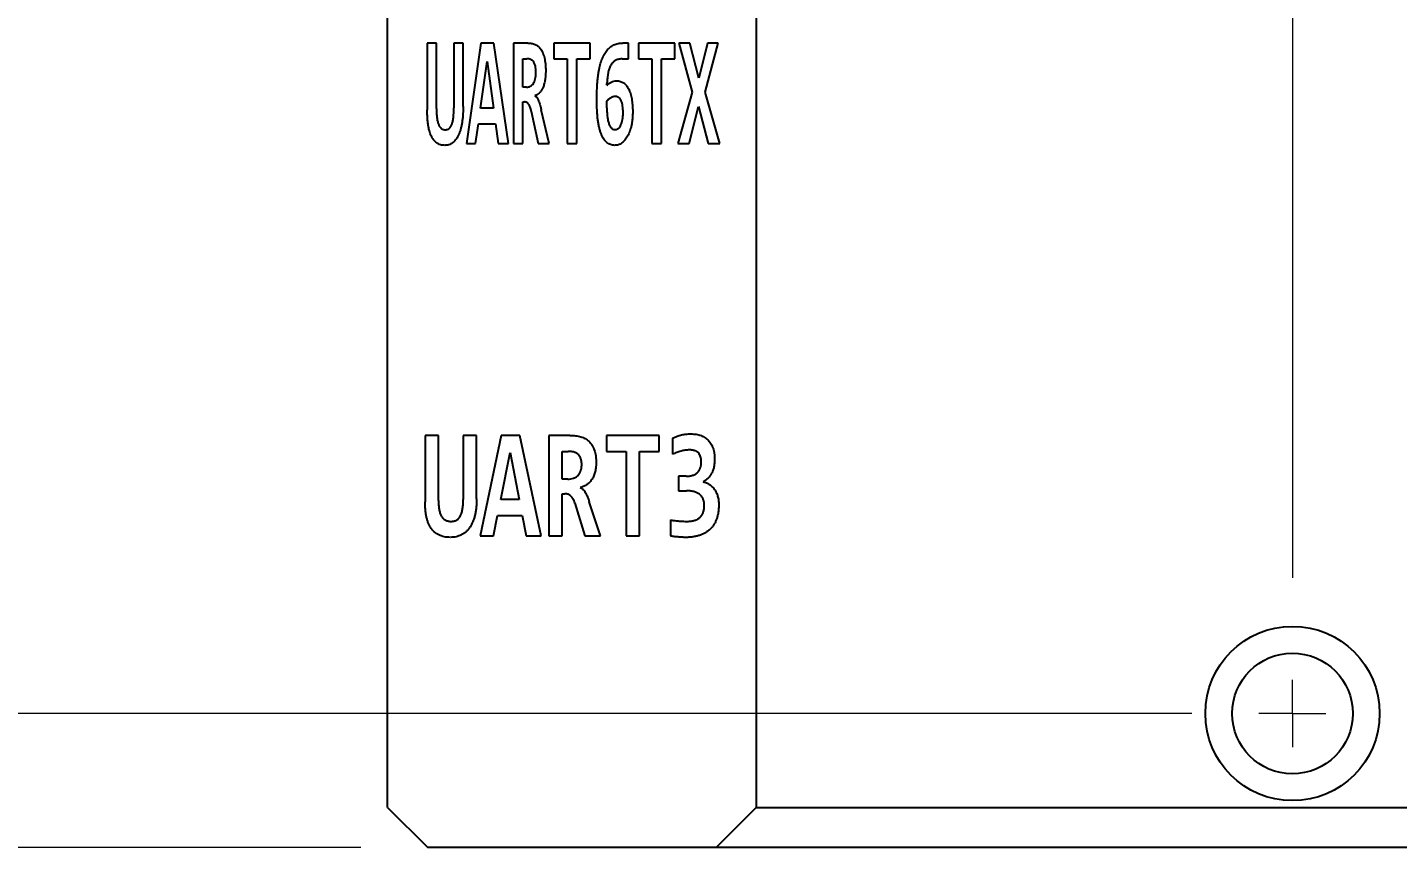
# Model space of a CAD drawing. Header units: millimetres. Extents: x 15 to 415, y 5 to 292.
# Drawn here: x 81.1 to 101.54, y 197.78 to 210.02 of the extents above; entities that cross this region are included whole.
import ezdxf

# ---------------------------------------------------------------- set-up
doc = ezdxf.new("R2010")
doc.units = ezdxf.units.MM
doc.styles.add('SLDTEXTSTYLE0', font='TXT', dxfattribs={"width": 0.75})
doc.dimstyles.new('SLDDIMSTYLE2', dxfattribs={"dimtxt": 2, "dimasz": 2, "dimexe": 0, "dimexo": 0.0625, "dimgap": 0.5, "dimtad": 1, "dimrnd": 1e-09, "dimzin": 12, "dimdsep": 46, "dimtxsty": 'SLDTEXTSTYLE0', "dimsah": 1, "dimcen": 0.09, "dimadec": 0, "dimazin": 3, "dimtfac": 1, "dimtofl": 0, "dimtmove": 0, "dimatfit": 3, "dimfxl": 1, "dimfrac": 2, "dimtolj": 1, "dimtzin": 12, "dimarcsym": 0})

# ---------------------------------------------------------------- blocks, each defined once
blk = doc.blocks.new('_D_7')
at = {"color": 7, "linetype": 'Continuous', "lineweight": 18}
for p, q in [((86.072, 241.785), (63.472, 241.785)), ((64.472, 241.785), (64.472, 199.785)), ((98.472, 199.785), (63.472, 199.785))]:
    blk.add_line(p, q, dxfattribs=at)
for points in [[(64.472, 241.785), (64.072, 239.785), (64.872, 239.785)], [(64.472, 199.785), (64.872, 201.785), (64.072, 201.785)]]:
    blk.add_solid(points, dxfattribs=at)
at = {"color": 7, "linetype": 'Continuous', "lineweight": 18, "insert": (61.894, 219.307), "char_height": 2, "attachment_point": 1, "rotation": 90, "style": 'SLDTEXTSTYLE0'}
blk.add_mtext('42', dxfattribs=at)
blk = doc.blocks.new('_D_8')
at = {"color": 7, "linetype": 'Continuous', "lineweight": 18}
for p, q in [((86.072, 241.785), (57.472, 241.785)), ((58.472, 241.785), (58.472, 197.785)), ((86.072, 197.785), (57.472, 197.785))]:
    blk.add_line(p, q, dxfattribs=at)
for points in [[(58.472, 241.785), (58.072, 239.785), (58.872, 239.785)], [(58.472, 197.785), (58.872, 199.785), (58.072, 199.785)]]:
    blk.add_solid(points, dxfattribs=at)
at = {"color": 7, "linetype": 'Continuous', "lineweight": 18, "insert": (55.894, 218.307), "char_height": 2, "attachment_point": 1, "rotation": 90, "style": 'SLDTEXTSTYLE0'}
blk.add_mtext('44', dxfattribs=at)
blk = doc.blocks.new('SW_CENTERMARKSYMBOL_0')
at = {"color": 0, "linetype": 'Continuous', "lineweight": 0}
for q in [(0, 0.5), (-0.5, 0), (0, -0.5), (0.5, 0)]:
    blk.add_line((0, 0), q, dxfattribs=at)

msp = doc.modelspace()

# ---------------------------------------------------------------- linework, layer by layer
at = {"color": 7, "linetype": 'Continuous', "lineweight": 25}
for p, q in [((86.472, 198.385), (86.472, 241.185)), ((91.972, 241.185), (91.972, 198.385)), ((87.201, 209.786), (87.062, 209.786)), ((87.062, 209.786), (87.062, 208.791)), ((87.201, 208.809), (87.201, 209.786)), ((87.599, 209.786), (87.46, 209.786)), ((87.46, 209.786), (87.46, 208.82)), ((87.599, 208.838), (87.599, 209.786)), ((87.865, 209.786), (87.647, 208.286)), ((88.059, 209.786), (87.865, 209.786)), ((88.277, 208.286), (88.059, 209.786)), ((88.563, 209.786), (88.348, 209.786)), ((88.348, 209.786), (88.348, 208.286)), ((89.496, 209.786), (88.951, 209.786)), ((88.951, 209.786), (88.951, 209.551)), ((89.496, 209.551), (89.496, 209.786)), ((90.067, 209.786), (89.983, 209.786)), ((90.067, 209.549), (90.067, 209.786)), ((90.758, 209.786), (90.213, 209.786)), ((90.213, 209.786), (90.213, 209.551)), ((90.758, 209.551), (90.758, 209.786)), ((90.981, 209.786), (90.818, 209.786)), ((90.818, 209.786), (91.016, 209.055)), ((91.114, 209.264), (90.981, 209.786)), ((91.243, 209.786), (91.114, 209.264)), ((91.209, 209.055), (91.406, 209.786)), ((91.406, 209.786), (91.243, 209.786)), ((88.487, 209.551), (88.548, 209.551)), ((88.487, 209.128), (88.487, 209.551)), ((88.951, 209.551), (89.153, 209.551)), ((89.153, 209.551), (89.153, 208.286)), ((89.295, 208.286), (89.295, 209.551)), ((89.295, 209.551), (89.496, 209.551)), ((89.969, 209.549), (90.067, 209.549)), ((90.213, 209.551), (90.414, 209.551)), ((90.414, 209.551), (90.414, 208.286)), ((90.557, 208.286), (90.557, 209.551)), ((90.557, 209.551), (90.758, 209.551)), ((87.859, 208.813), (87.956, 209.511)), ((87.956, 209.511), (88.052, 208.813)), ((88.543, 209.128), (88.487, 209.128)), ((89.743, 209.156), (89.744, 209.184)), ((91.016, 209.055), (90.804, 208.286)), ((91.429, 208.286), (91.209, 209.055)), ((88.052, 208.813), (87.859, 208.813)), ((88.487, 208.286), (88.487, 208.907)), ((88.487, 208.907), (88.513, 208.907)), ((88.616, 208.769), (88.719, 208.286)), ((88.882, 208.286), (88.764, 208.789)), ((90.971, 208.286), (91.111, 208.838)), ((91.111, 208.838), (91.253, 208.286)), ((87.784, 208.286), (87.826, 208.583)), ((87.826, 208.583), (88.083, 208.583)), ((88.083, 208.583), (88.123, 208.286)), ((87.647, 208.286), (87.784, 208.286)), ((88.123, 208.286), (88.277, 208.286)), ((88.348, 208.286), (88.487, 208.286)), ((88.719, 208.286), (88.882, 208.286)), ((89.153, 208.286), (89.295, 208.286)), ((90.414, 208.286), (90.557, 208.286)), ((90.804, 208.286), (90.971, 208.286)), ((91.253, 208.286), (91.429, 208.286)), ((87.231, 203.934), (87.031, 203.934)), ((87.031, 203.934), (87.031, 202.942)), ((87.231, 202.964), (87.231, 203.934)), ((87.8, 203.934), (87.6, 203.934)), ((87.6, 203.934), (87.6, 202.976)), ((87.8, 202.989), (87.8, 203.934)), ((88.168, 203.934), (87.854, 202.434)), ((88.447, 203.934), (88.168, 203.934)), ((88.761, 202.434), (88.447, 203.934)), ((89.191, 203.934), (88.876, 203.934)), ((88.876, 203.934), (88.876, 202.434)), ((90.521, 203.934), (89.737, 203.934)), ((89.737, 203.934), (89.737, 203.695)), ((90.521, 203.695), (90.521, 203.934)), ((90.721, 203.89), (90.721, 203.651)), ((88.16, 202.977), (88.299, 203.677)), ((88.299, 203.677), (88.435, 202.977)), ((89.076, 203.695), (89.165, 203.695)), ((89.076, 203.282), (89.076, 203.695)), ((89.737, 203.695), (90.029, 203.695)), ((90.029, 203.695), (90.029, 202.434)), ((90.229, 202.434), (90.229, 203.695)), ((90.229, 203.695), (90.521, 203.695)), ((89.159, 203.282), (89.076, 203.282)), ((90.925, 203.325), (90.813, 203.325)), ((90.813, 203.325), (90.813, 203.108)), ((89.076, 202.434), (89.076, 203.064)), ((89.076, 203.064), (89.115, 203.064)), ((90.813, 203.108), (90.933, 203.108)), ((88.435, 202.977), (88.16, 202.977)), ((89.266, 202.923), (89.414, 202.434)), ((89.648, 202.434), (89.48, 202.944)), ((88.051, 202.434), (88.112, 202.738)), ((88.112, 202.738), (88.481, 202.738)), ((88.481, 202.738), (88.54, 202.434)), ((90.69, 202.673), (90.69, 202.434)), ((87.854, 202.434), (88.051, 202.434)), ((88.54, 202.434), (88.761, 202.434)), ((88.876, 202.434), (89.076, 202.434)), ((89.414, 202.434), (89.648, 202.434)), ((90.029, 202.434), (90.229, 202.434)), ((86.472, 198.385), (87.072, 197.785)), ((91.372, 197.785), (91.972, 198.385)), ((91.972, 198.385), (132.972, 198.385)), ((91.372, 197.785), (87.072, 197.785)), ((133.572, 197.785), (91.372, 197.785))]:
    msp.add_line(p, q, dxfattribs=at)
at = {"color": 7, "linetype": 'Continuous', "lineweight": 18}
msp.add_line((99.972, 237.719), (99.972, 201.809), dxfattribs=at)
at = {"color": 7, "linetype": 'Continuous', "lineweight": 25}
for radius in [1.3, 0.9]:
    msp.add_circle((99.972, 199.785), radius, dxfattribs=at)
for points, knots in [([(88.563, 209.786), (88.573, 209.786), (88.592, 209.786), (88.62, 209.781), (88.647, 209.775), (88.673, 209.766), (88.697, 209.754), (88.719, 209.738), (88.74, 209.718), (88.758, 209.695), (88.775, 209.668), (88.789, 209.638), (88.802, 209.603), (88.812, 209.565), (88.821, 209.523), (88.826, 209.477), (88.83, 209.426), (88.83, 209.391), (88.831, 209.372)], [0, 0, 0, 0, 0.06535, 0.127302, 0.18714, 0.244757, 0.300921, 0.355338, 0.40881, 0.462177, 0.517032, 0.57357, 0.63294, 0.695642, 0.763003, 0.835746, 0.914627, 1, 1, 1, 1]), ([(89.593, 208.93), (89.593, 208.971), (89.594, 209.049), (89.598, 209.146), (89.604, 209.22), (89.609, 209.273), (89.616, 209.324), (89.624, 209.372), (89.633, 209.419), (89.644, 209.463), (89.656, 209.505), (89.67, 209.544), (89.685, 209.581), (89.703, 209.616), (89.722, 209.647), (89.743, 209.675), (89.766, 209.7), (89.79, 209.723), (89.817, 209.742), (89.846, 209.758), (89.877, 209.771), (89.91, 209.78), (89.946, 209.786), (89.97, 209.786), (89.983, 209.786)], [0, 0, 0, 0, 0.104207, 0.20333, 0.250739, 0.296596, 0.340963, 0.383911, 0.425314, 0.465296, 0.504263, 0.542087, 0.579077, 0.615137, 0.650403, 0.68538, 0.72062, 0.756015, 0.792531, 0.829974, 0.869048, 0.910143, 0.953739, 1, 1, 1, 1]), ([(88.685, 209.345), (88.685, 209.362), (88.684, 209.394), (88.678, 209.438), (88.667, 209.475), (88.652, 209.504), (88.632, 209.526), (88.607, 209.541), (88.579, 209.55), (88.558, 209.551), (88.548, 209.551)], [0, 0, 0, 0, 0.157241, 0.292206, 0.411508, 0.518998, 0.624207, 0.736823, 0.860395, 1, 1, 1, 1]), ([(89.969, 209.549), (89.959, 209.549), (89.941, 209.548), (89.914, 209.543), (89.889, 209.536), (89.867, 209.525), (89.847, 209.511), (89.83, 209.493), (89.813, 209.474), (89.799, 209.452), (89.787, 209.427), (89.777, 209.399), (89.768, 209.369), (89.761, 209.336), (89.755, 209.301), (89.75, 209.264), (89.746, 209.225), (89.745, 209.198), (89.744, 209.184)], [0, 0, 0, 0, 0.074767, 0.143839, 0.20779, 0.267344, 0.323945, 0.378572, 0.432411, 0.486194, 0.541172, 0.59779, 0.656968, 0.719063, 0.784356, 0.852774, 0.924374, 1, 1, 1, 1]), ([(88.543, 209.128), (88.553, 209.128), (88.573, 209.129), (88.601, 209.14), (88.626, 209.157), (88.647, 209.182), (88.664, 209.214), (88.676, 209.252), (88.684, 209.296), (88.685, 209.328), (88.685, 209.345)], [0, 0, 0, 0, 0.1302597, 0.2510991, 0.365439, 0.4778037, 0.5936683, 0.7166817, 0.8515269, 1, 1, 1, 1]), ([(88.831, 209.372), (88.83, 209.359), (88.83, 209.333), (88.828, 209.295), (88.824, 209.259), (88.819, 209.226), (88.812, 209.195), (88.805, 209.166), (88.796, 209.139), (88.786, 209.114), (88.774, 209.093), (88.762, 209.072), (88.749, 209.054), (88.73, 209.034), (88.704, 209.013), (88.681, 209.004), (88.67, 208.999)], [0, 0, 0, 0, 0.084683, 0.165292, 0.240782, 0.312839, 0.380937, 0.446095, 0.508031, 0.567831, 0.625376, 0.680859, 0.735684, 0.788918, 0.894279, 1, 1, 1, 1]), ([(89.743, 209.156), (89.753, 209.165), (89.774, 209.184), (89.81, 209.205), (89.848, 209.219), (89.875, 209.221), (89.888, 209.222)], [0, 0, 0, 0, 0.235952, 0.483683, 0.739775, 1, 1, 1, 1]), ([(89.888, 209.222), (89.898, 209.222), (89.917, 209.221), (89.944, 209.215), (89.97, 209.205), (89.993, 209.191), (90.015, 209.173), (90.035, 209.152), (90.053, 209.128), (90.069, 209.099), (90.083, 209.068), (90.095, 209.033), (90.106, 208.995), (90.114, 208.954), (90.121, 208.91), (90.125, 208.863), (90.128, 208.813), (90.128, 208.779), (90.129, 208.762)], [0, 0, 0, 0, 0.063583, 0.123557, 0.180728, 0.235998, 0.290551, 0.344505, 0.39907, 0.454315, 0.512119, 0.571267, 0.633743, 0.699347, 0.768628, 0.841739, 0.918623, 1, 1, 1, 1]), ([(88.67, 208.999), (88.674, 208.997), (88.684, 208.992), (88.697, 208.978), (88.709, 208.959), (88.72, 208.936), (88.732, 208.907), (88.743, 208.873), (88.754, 208.833), (88.761, 208.804), (88.764, 208.789)], [0, 0, 0, 0, 0.07943, 0.166531, 0.262976, 0.37315, 0.499405, 0.64686, 0.812036, 1, 1, 1, 1]), ([(89.858, 208.26), (89.848, 208.26), (89.827, 208.262), (89.797, 208.269), (89.77, 208.282), (89.744, 208.3), (89.72, 208.324), (89.698, 208.353), (89.678, 208.387), (89.66, 208.426), (89.644, 208.47), (89.63, 208.52), (89.619, 208.575), (89.609, 208.636), (89.602, 208.702), (89.597, 208.773), (89.593, 208.85), (89.593, 208.903), (89.593, 208.93)], [0, 0, 0, 0, 0.051462, 0.100833, 0.148312, 0.195492, 0.242848, 0.291513, 0.342558, 0.396474, 0.45408, 0.515785, 0.582544, 0.654243, 0.731868, 0.815296, 0.904369, 1, 1, 1, 1]), ([(89.867, 208.989), (89.861, 208.989), (89.849, 208.988), (89.832, 208.983), (89.814, 208.975), (89.797, 208.966), (89.781, 208.955), (89.766, 208.944), (89.752, 208.93), (89.743, 208.921), (89.739, 208.917)], [0, 0, 0, 0, 0.12858, 0.25741, 0.386194, 0.514534, 0.641546, 0.767829, 0.888811, 1, 1, 1, 1]), ([(89.985, 208.749), (89.985, 208.766), (89.984, 208.798), (89.979, 208.845), (89.971, 208.886), (89.958, 208.922), (89.942, 208.951), (89.925, 208.969), (89.909, 208.98), (89.896, 208.985), (89.882, 208.989), (89.872, 208.989), (89.867, 208.989)], [0, 0, 0, 0, 0.153715, 0.295524, 0.425617, 0.5436, 0.653522, 0.762551, 0.818331, 0.875383, 0.936034, 1, 1, 1, 1]), ([(87.326, 208.26), (87.315, 208.26), (87.293, 208.261), (87.261, 208.268), (87.231, 208.28), (87.204, 208.296), (87.18, 208.316), (87.158, 208.341), (87.138, 208.369), (87.121, 208.402), (87.107, 208.439), (87.094, 208.479), (87.084, 208.523), (87.076, 208.571), (87.07, 208.622), (87.066, 208.676), (87.063, 208.733), (87.063, 208.771), (87.062, 208.791)], [0, 0, 0, 0, 0.065798, 0.127155, 0.184917, 0.240315, 0.293911, 0.34688, 0.400179, 0.455054, 0.511658, 0.5705, 0.632993, 0.699204, 0.768638, 0.842178, 0.919093, 1, 1, 1, 1]), ([(87.201, 208.809), (87.201, 208.797), (87.201, 208.773), (87.203, 208.738), (87.204, 208.705), (87.207, 208.675), (87.211, 208.647), (87.216, 208.621), (87.222, 208.597), (87.23, 208.575), (87.238, 208.556), (87.248, 208.539), (87.259, 208.525), (87.27, 208.513), (87.284, 208.504), (87.298, 208.498), (87.314, 208.494), (87.325, 208.493), (87.331, 208.493)], [0, 0, 0, 0, 0.088783, 0.172719, 0.251897, 0.32571, 0.395186, 0.459992, 0.521367, 0.579078, 0.633796, 0.685785, 0.735217, 0.783563, 0.833186, 0.884915, 0.93991, 1, 1, 1, 1]), ([(87.599, 208.838), (87.599, 208.815), (87.598, 208.77), (87.595, 208.705), (87.589, 208.644), (87.581, 208.588), (87.57, 208.536), (87.558, 208.488), (87.543, 208.445), (87.527, 208.406), (87.508, 208.372), (87.488, 208.342), (87.465, 208.317), (87.44, 208.296), (87.414, 208.28), (87.386, 208.268), (87.357, 208.261), (87.337, 208.26), (87.326, 208.26)], [0, 0, 0, 0, 0.088689, 0.172389, 0.250451, 0.324184, 0.393257, 0.458165, 0.519007, 0.57655, 0.631404, 0.684266, 0.735993, 0.787274, 0.838864, 0.890984, 0.944286, 1, 1, 1, 1]), ([(87.331, 208.493), (87.337, 208.493), (87.348, 208.494), (87.363, 208.497), (87.377, 208.503), (87.389, 208.51), (87.401, 208.521), (87.412, 208.534), (87.421, 208.55), (87.429, 208.569), (87.437, 208.59), (87.443, 208.614), (87.448, 208.641), (87.453, 208.671), (87.456, 208.704), (87.459, 208.739), (87.46, 208.779), (87.46, 208.806), (87.46, 208.82)], [0, 0, 0, 0, 0.055398, 0.106564, 0.154052, 0.19966, 0.244385, 0.291018, 0.339498, 0.391115, 0.446716, 0.507645, 0.573424, 0.644853, 0.72267, 0.807354, 0.899723, 1, 1, 1, 1]), ([(88.616, 208.769), (88.613, 208.78), (88.609, 208.8), (88.599, 208.828), (88.588, 208.853), (88.576, 208.872), (88.562, 208.888), (88.547, 208.899), (88.53, 208.907), (88.519, 208.907), (88.513, 208.907)], [0, 0, 0, 0, 0.157996, 0.30133, 0.432066, 0.554445, 0.668537, 0.77815, 0.886494, 1, 1, 1, 1]), ([(89.739, 208.917), (89.739, 208.898), (89.739, 208.862), (89.741, 208.811), (89.743, 208.765), (89.747, 208.722), (89.751, 208.684), (89.756, 208.649), (89.763, 208.619), (89.77, 208.591), (89.779, 208.568), (89.788, 208.547), (89.799, 208.531), (89.811, 208.517), (89.823, 208.507), (89.837, 208.5), (89.851, 208.496), (89.861, 208.495), (89.866, 208.495)], [0, 0, 0, 0, 0.109897, 0.210485, 0.302577, 0.386191, 0.462309, 0.531571, 0.595173, 0.652036, 0.704184, 0.751574, 0.7957, 0.836721, 0.876616, 0.916691, 0.957033, 1, 1, 1, 1]), ([(90.129, 208.762), (90.128, 208.743), (90.128, 208.707), (90.124, 208.654), (90.118, 208.604), (90.109, 208.556), (90.098, 208.512), (90.085, 208.47), (90.069, 208.432), (90.053, 208.397), (90.034, 208.366), (90.013, 208.338), (89.991, 208.315), (89.967, 208.295), (89.942, 208.279), (89.915, 208.268), (89.887, 208.261), (89.868, 208.26), (89.858, 208.26)], [0, 0, 0, 0, 0.078675, 0.153851, 0.226431, 0.295825, 0.362808, 0.427174, 0.488749, 0.548432, 0.606254, 0.6629, 0.718767, 0.774122, 0.829426, 0.885294, 0.941527, 1, 1, 1, 1]), ([(89.866, 208.495), (89.871, 208.495), (89.88, 208.496), (89.892, 208.499), (89.904, 208.505), (89.919, 208.516), (89.937, 208.535), (89.954, 208.566), (89.968, 208.603), (89.978, 208.647), (89.984, 208.696), (89.985, 208.731), (89.985, 208.749)], [0, 0, 0, 0, 0.055335, 0.108532, 0.160636, 0.213652, 0.32115, 0.435525, 0.558678, 0.694013, 0.841015, 1, 1, 1, 1]), ([(89.191, 203.934), (89.205, 203.934), (89.234, 203.933), (89.275, 203.929), (89.315, 203.923), (89.352, 203.913), (89.387, 203.901), (89.42, 203.886), (89.449, 203.866), (89.477, 203.844), (89.501, 203.818), (89.522, 203.787), (89.541, 203.754), (89.556, 203.716), (89.568, 203.674), (89.577, 203.628), (89.582, 203.577), (89.583, 203.542), (89.583, 203.524)], [0, 0, 0, 0, 0.0783916, 0.1530677, 0.2241615, 0.2919126, 0.356666, 0.4180817, 0.4764587, 0.5324392, 0.5871295, 0.6410257, 0.6944294, 0.7492315, 0.8060079, 0.866173, 0.9306048, 1, 1, 1, 1]), ([(90.721, 203.89), (90.732, 203.896), (90.755, 203.907), (90.79, 203.92), (90.824, 203.931), (90.857, 203.941), (90.891, 203.948), (90.925, 203.953), (90.96, 203.955), (90.983, 203.955), (90.995, 203.956)], [0, 0, 0, 0, 0.134402, 0.260006, 0.38247, 0.504209, 0.625754, 0.747408, 0.872047, 1, 1, 1, 1]), ([(90.995, 203.956), (91.009, 203.955), (91.037, 203.955), (91.077, 203.95), (91.114, 203.942), (91.148, 203.931), (91.18, 203.916), (91.21, 203.899), (91.236, 203.879), (91.26, 203.857), (91.282, 203.831), (91.3, 203.803), (91.316, 203.772), (91.328, 203.739), (91.339, 203.704), (91.345, 203.666), (91.35, 203.626), (91.351, 203.599), (91.351, 203.585)], [0, 0, 0, 0, 0.08528, 0.165513, 0.240577, 0.311259, 0.378579, 0.441634, 0.502176, 0.559481, 0.614856, 0.669384, 0.72218, 0.775838, 0.829857, 0.885111, 0.941172, 1, 1, 1, 1]), ([(89.368, 203.493), (89.368, 203.502), (89.368, 203.519), (89.365, 203.543), (89.361, 203.565), (89.355, 203.585), (89.349, 203.604), (89.339, 203.621), (89.329, 203.635), (89.317, 203.648), (89.304, 203.659), (89.289, 203.669), (89.272, 203.677), (89.254, 203.683), (89.234, 203.689), (89.212, 203.692), (89.189, 203.694), (89.174, 203.695), (89.165, 203.695)], [0, 0, 0, 0, 0.064499, 0.125303, 0.182278, 0.236769, 0.288747, 0.340141, 0.39171, 0.444294, 0.498989, 0.556679, 0.618631, 0.685063, 0.755912, 0.83186, 0.913486, 1, 1, 1, 1]), ([(90.976, 203.716), (90.955, 203.716), (90.912, 203.714), (90.849, 203.7), (90.785, 203.678), (90.742, 203.66), (90.721, 203.651)], [0, 0, 0, 0, 0.244463, 0.488528, 0.738394, 1, 1, 1, 1]), ([(91.151, 203.537), (91.151, 203.551), (91.15, 203.578), (91.142, 203.615), (91.128, 203.646), (91.112, 203.668), (91.097, 203.682), (91.084, 203.692), (91.069, 203.699), (91.054, 203.705), (91.036, 203.71), (91.018, 203.714), (90.997, 203.716), (90.983, 203.716), (90.976, 203.716)], [0, 0, 0, 0, 0.118777, 0.227308, 0.331765, 0.437549, 0.493409, 0.552008, 0.614826, 0.680761, 0.75266, 0.829667, 0.911994, 1, 1, 1, 1]), ([(89.159, 203.282), (89.174, 203.282), (89.203, 203.283), (89.238, 203.292), (89.263, 203.302), (89.28, 203.311), (89.296, 203.322), (89.311, 203.335), (89.324, 203.349), (89.335, 203.365), (89.345, 203.383), (89.353, 203.402), (89.36, 203.423), (89.365, 203.445), (89.367, 203.469), (89.368, 203.485), (89.368, 203.493)], [0, 0, 0, 0, 0.156064, 0.299163, 0.366345, 0.429312, 0.490115, 0.548549, 0.605258, 0.659774, 0.714667, 0.768975, 0.824273, 0.880648, 0.938568, 1, 1, 1, 1]), ([(89.583, 203.524), (89.583, 203.511), (89.582, 203.485), (89.579, 203.447), (89.573, 203.412), (89.565, 203.379), (89.555, 203.348), (89.544, 203.319), (89.53, 203.293), (89.514, 203.269), (89.497, 203.247), (89.479, 203.227), (89.459, 203.209), (89.438, 203.194), (89.415, 203.181), (89.392, 203.17), (89.368, 203.161), (89.352, 203.157), (89.344, 203.155)], [0, 0, 0, 0, 0.072212, 0.140589, 0.205804, 0.268984, 0.330531, 0.390497, 0.449571, 0.508929, 0.567872, 0.626824, 0.68722, 0.748167, 0.809784, 0.872183, 0.9353, 1, 1, 1, 1]), ([(90.925, 203.325), (90.935, 203.325), (90.956, 203.326), (90.984, 203.329), (91.01, 203.334), (91.034, 203.341), (91.055, 203.351), (91.073, 203.361), (91.089, 203.374), (91.103, 203.387), (91.116, 203.402), (91.126, 203.419), (91.134, 203.436), (91.142, 203.462), (91.15, 203.495), (91.151, 203.523), (91.151, 203.537)], [0, 0, 0, 0, 0.102442, 0.196521, 0.281876, 0.358874, 0.429345, 0.494534, 0.553997, 0.609079, 0.661149, 0.711013, 0.758932, 0.807202, 0.902677, 1, 1, 1, 1]), ([(91.351, 203.585), (91.351, 203.574), (91.35, 203.553), (91.348, 203.522), (91.345, 203.492), (91.34, 203.464), (91.334, 203.437), (91.326, 203.412), (91.317, 203.389), (91.303, 203.361), (91.282, 203.328), (91.252, 203.293), (91.218, 203.263), (91.193, 203.249), (91.18, 203.241)], [0, 0, 0, 0, 0.07298, 0.142496, 0.208763, 0.272418, 0.334248, 0.394188, 0.452768, 0.510556, 0.626654, 0.745182, 0.868742, 1, 1, 1, 1]), ([(91.18, 203.241), (91.189, 203.239), (91.206, 203.235), (91.23, 203.226), (91.254, 203.215), (91.276, 203.202), (91.296, 203.186), (91.315, 203.169), (91.333, 203.15), (91.349, 203.129), (91.364, 203.105), (91.376, 203.081), (91.387, 203.054), (91.396, 203.026), (91.404, 202.996), (91.409, 202.964), (91.412, 202.931), (91.412, 202.909), (91.412, 202.897)], [0, 0, 0, 0, 0.070734, 0.139134, 0.205714, 0.269795, 0.332867, 0.39397, 0.453756, 0.513517, 0.572446, 0.631066, 0.68902, 0.748338, 0.808753, 0.870073, 0.933668, 1, 1, 1, 1]), ([(89.266, 202.923), (89.262, 202.934), (89.255, 202.956), (89.241, 202.985), (89.225, 203.009), (89.206, 203.03), (89.186, 203.045), (89.164, 203.056), (89.14, 203.063), (89.123, 203.064), (89.115, 203.064)], [0, 0, 0, 0, 0.1349, 0.262137, 0.383818, 0.503744, 0.622524, 0.74318, 0.868831, 1, 1, 1, 1]), ([(89.344, 203.155), (89.35, 203.153), (89.363, 203.148), (89.382, 203.134), (89.399, 203.116), (89.416, 203.092), (89.432, 203.064), (89.449, 203.029), (89.465, 202.989), (89.475, 202.96), (89.48, 202.944)], [0, 0, 0, 0, 0.094989, 0.193265, 0.297051, 0.4077, 0.530418, 0.670497, 0.82661, 1, 1, 1, 1]), ([(91.197, 202.889), (91.197, 202.897), (91.197, 202.913), (91.194, 202.937), (91.189, 202.959), (91.182, 202.98), (91.173, 202.999), (91.162, 203.017), (91.149, 203.034), (91.133, 203.049), (91.116, 203.062), (91.096, 203.074), (91.075, 203.084), (91.051, 203.093), (91.025, 203.099), (90.996, 203.104), (90.965, 203.107), (90.944, 203.108), (90.933, 203.108)], [0, 0, 0, 0, 0.04982, 0.098196, 0.146052, 0.193371, 0.240979, 0.289689, 0.340774, 0.394609, 0.451976, 0.513152, 0.58028, 0.651815, 0.729453, 0.812702, 0.903297, 1, 1, 1, 1]), ([(87.409, 202.412), (87.393, 202.413), (87.361, 202.413), (87.316, 202.42), (87.274, 202.432), (87.235, 202.447), (87.2, 202.468), (87.169, 202.492), (87.141, 202.521), (87.116, 202.553), (87.095, 202.59), (87.077, 202.63), (87.062, 202.674), (87.051, 202.722), (87.042, 202.772), (87.036, 202.826), (87.032, 202.883), (87.032, 202.922), (87.031, 202.942)], [0, 0, 0, 0, 0.080118, 0.154715, 0.224303, 0.28938, 0.350611, 0.40875, 0.464647, 0.519358, 0.573182, 0.628061, 0.683715, 0.741934, 0.802194, 0.865043, 0.930891, 1, 1, 1, 1]), ([(87.231, 202.964), (87.231, 202.952), (87.231, 202.928), (87.233, 202.894), (87.236, 202.862), (87.24, 202.832), (87.245, 202.804), (87.253, 202.778), (87.262, 202.754), (87.272, 202.732), (87.284, 202.714), (87.298, 202.697), (87.313, 202.683), (87.33, 202.671), (87.348, 202.662), (87.369, 202.656), (87.392, 202.652), (87.408, 202.651), (87.416, 202.651)], [0, 0, 0, 0, 0.0772863, 0.1504545, 0.2195196, 0.2842461, 0.3457498, 0.4047565, 0.4612988, 0.5167936, 0.5714934, 0.6247584, 0.6790419, 0.7339462, 0.7928733, 0.8557731, 0.9248382, 1, 1, 1, 1]), ([(87.8, 202.989), (87.8, 202.966), (87.799, 202.921), (87.794, 202.856), (87.785, 202.795), (87.774, 202.738), (87.759, 202.686), (87.741, 202.639), (87.72, 202.595), (87.696, 202.557), (87.669, 202.523), (87.64, 202.493), (87.607, 202.468), (87.572, 202.448), (87.534, 202.432), (87.495, 202.42), (87.453, 202.413), (87.424, 202.413), (87.409, 202.412)], [0, 0, 0, 0, 0.0762454, 0.14802, 0.2162211, 0.2805142, 0.3421787, 0.400999, 0.4581934, 0.5143103, 0.5701168, 0.6258721, 0.6830506, 0.7420119, 0.8028701, 0.8657978, 0.9312204, 1, 1, 1, 1]), ([(87.416, 202.651), (87.424, 202.651), (87.439, 202.652), (87.461, 202.655), (87.481, 202.66), (87.499, 202.668), (87.515, 202.678), (87.53, 202.692), (87.544, 202.707), (87.556, 202.726), (87.566, 202.747), (87.575, 202.771), (87.583, 202.798), (87.589, 202.827), (87.594, 202.86), (87.597, 202.895), (87.6, 202.934), (87.6, 202.962), (87.6, 202.976)], [0, 0, 0, 0, 0.069354, 0.133408, 0.192505, 0.24732, 0.299894, 0.35073, 0.401993, 0.453572, 0.50735, 0.563071, 0.623362, 0.686915, 0.755736, 0.830666, 0.912262, 1, 1, 1, 1]), ([(91.412, 202.897), (91.412, 202.879), (91.411, 202.843), (91.406, 202.791), (91.397, 202.741), (91.383, 202.695), (91.367, 202.651), (91.346, 202.611), (91.321, 202.574), (91.292, 202.541), (91.259, 202.511), (91.222, 202.486), (91.182, 202.463), (91.137, 202.445), (91.089, 202.43), (91.036, 202.42), (90.98, 202.413), (90.94, 202.412), (90.92, 202.412)], [0, 0, 0, 0, 0.057055, 0.111817, 0.164873, 0.216665, 0.267992, 0.319387, 0.37221, 0.42655, 0.483588, 0.543737, 0.607624, 0.675937, 0.748689, 0.826625, 0.910427, 1, 1, 1, 1]), ([(90.938, 202.651), (90.949, 202.651), (90.97, 202.652), (91, 202.655), (91.028, 202.659), (91.054, 202.667), (91.077, 202.675), (91.099, 202.686), (91.118, 202.699), (91.135, 202.713), (91.15, 202.729), (91.163, 202.747), (91.174, 202.767), (91.182, 202.789), (91.189, 202.812), (91.194, 202.836), (91.197, 202.862), (91.197, 202.88), (91.197, 202.889)], [0, 0, 0, 0, 0.09347, 0.180268, 0.260551, 0.334801, 0.404468, 0.468808, 0.529372, 0.585463, 0.638921, 0.690423, 0.740864, 0.790384, 0.840914, 0.891416, 0.944962, 1, 1, 1, 1]), ([(90.69, 202.673), (90.708, 202.67), (90.746, 202.663), (90.807, 202.657), (90.871, 202.652), (90.916, 202.651), (90.938, 202.651)], [0, 0, 0, 0, 0.220404, 0.465218, 0.727946, 1, 1, 1, 1]), ([(90.92, 202.412), (90.911, 202.412), (90.891, 202.412), (90.861, 202.414), (90.831, 202.416), (90.801, 202.418), (90.771, 202.421), (90.742, 202.424), (90.715, 202.428), (90.698, 202.432), (90.69, 202.434)], [0, 0, 0, 0, 0.123722, 0.253743, 0.385925, 0.51816, 0.647414, 0.774676, 0.892816, 1, 1, 1, 1])]:
    msp.add_open_spline(points, degree=3, knots=knots, dxfattribs=at)

# ---------------------------------------------------------------- block references
at = {"color": 7, "linetype": 'Continuous', "lineweight": 0}
msp.add_blockref('SW_CENTERMARKSYMBOL_0', (99.972, 199.785), dxfattribs=at)

# ---------------------------------------------------------------- dimensions: what is measured, and where the dimension line sits
at = {"color": 7, "linetype": 'Continuous', "lineweight": 18}
for base, p2, picture, middle in [((58.472, 197.785), (87.072, 197.785), '_D_8', (58.472, 219.785)), ((64.472, 199.785), (99.472, 199.785), '_D_7', (64.472, 220.785))]:
    dim = msp.add_linear_dim(base=base, p1=(87.072, 241.785), p2=p2, angle=90, dimstyle='SLDDIMSTYLE2', dxfattribs=at)
    dim.commit()
    dim.dimension.update_dxf_attribs({"geometry": picture, "text_midpoint": middle, "dimtype": 160})

doc.saveas('drawing.dxf')
